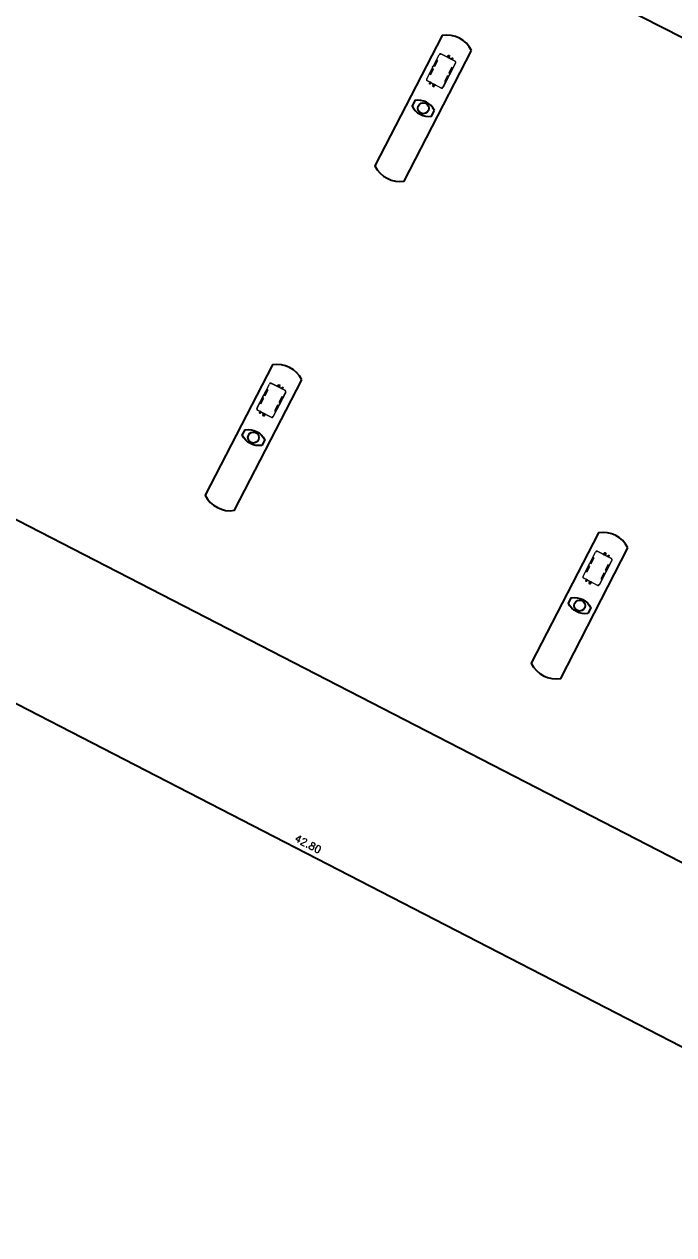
# Model space of a CAD drawing. Header units: millimetres. Extents: x 1111 to 2600, y -509 to -91.
# Drawn here: x 2467.17 to 2484.87, y -231.69 to -198.69 of the extents above; entities that cross this region are included whole.
import ezdxf

# ---------------------------------------------------------------- set-up
doc = ezdxf.new("R2010")
doc.units = ezdxf.units.MM
doc.header["$PDMODE"] = 35
for name, color, linetype in [('ARQ-COTAS', 30, 'Continuous'), ('ARQ-ESTRUTURA', 6, 'Continuous'), ('ARQ-PENA-01', 1, 'Continuous'), ('ARQ-PENA-02', 2, 'Continuous'), ('ARQ-PENA-FINA-CINZA', 8, 'Continuous'), ('ARQ-TEXTO3', 3, 'Continuous')]:
    doc.layers.add(name, color=color, linetype=linetype)
doc.styles.add('ROMANS', font='romans')
doc.styles.add('Romans_Anot', font='romans.shx')
doc.dimstyles.new('Escala 1-100', dxfattribs={"dimtxt": 0.2, "dimasz": 0.15, "dimexe": 0.1, "dimexo": 0.2, "dimgap": 0.15, "dimtad": 1, "dimzin": 4, "dimdsep": 46, "dimtxsty": 'Romans_Anot', "dimblk": 'OBLIQUE', "dimcen": 0.25, "dimclrd": 256, "dimclre": 256, "dimclrt": 2, "dimadec": 0, "dimazin": 0, "dimtfac": 1, "dimtix": 1, "dimtmove": 2, "dimatfit": 3, "dimfxl": 0, "dimlwd": -1, "dimlwe": -1, "dimarcsym": 0})
doc.dimstyles.new('Escala 1-1000', dxfattribs={"dimscale": 10, "dimtxt": 0.2, "dimasz": 0.15, "dimexe": 0.1, "dimexo": 0.2, "dimgap": 0.15, "dimtad": 1, "dimzin": 4, "dimdsep": 46, "dimtxsty": 'Romans_Anot', "dimblk": 'OBLIQUE', "dimcen": 0.25, "dimclrd": 256, "dimclre": 256, "dimclrt": 2, "dimadec": 0, "dimazin": 0, "dimtfac": 1, "dimtix": 1, "dimtmove": 2, "dimatfit": 3, "dimfxl": 0, "dimlwd": -1, "dimlwe": -1, "dimarcsym": 0})

# ---------------------------------------------------------------- blocks, each defined once
blk = doc.blocks.new('BOMBA SUPERIOR')
at = {"layer": 'ARQ-PENA-FINA-CINZA', "lineweight": 5}
for p, q in [((807.283, 415.897), (807.282, 415.896)), ((807.282, 415.896), (807.282, 415.852)), ((807.283, 415.895), (807.282, 415.896)), ((807.282, 415.876), (807.283, 415.877)), ((807.282, 415.872), (807.283, 415.87)), ((807.282, 415.852), (807.283, 415.853)), ((807.282, 415.852), (807.283, 415.851)), ((807.32, 415.895), (807.283, 415.897)), ((807.283, 415.897), (807.283, 415.897)), ((807.32, 415.893), (807.283, 415.895)), ((807.283, 415.895), (807.283, 415.895)), ((807.283, 415.877), (807.283, 415.877)), ((807.283, 415.877), (807.31, 415.877)), ((807.283, 415.87), (807.283, 415.87)), ((807.283, 415.87), (807.31, 415.87)), ((807.283, 415.853), (807.32, 415.855)), ((807.283, 415.853), (807.283, 415.853)), ((807.283, 415.851), (807.32, 415.852)), ((807.283, 415.851), (807.283, 415.851)), ((807.295, 415.988), (807.296, 415.994)), ((807.296, 415.982), (807.295, 415.988)), ((807.295, 415.874), (807.295, 415.875)), ((807.295, 415.875), (807.311, 415.875)), ((807.295, 415.873), (807.295, 415.874)), ((807.311, 415.873), (807.295, 415.873)), ((807.295, 415.873), (807.295, 415.873)), ((807.295, 415.873), (807.295, 415.873)), ((807.296, 415.994), (807.3, 415.998)), ((807.3, 415.978), (807.296, 415.982)), ((807.3, 415.998), (807.304, 416.002)), ((807.304, 415.974), (807.3, 415.978)), ((807.304, 416.002), (807.31, 416.003)), ((807.31, 415.973), (807.304, 415.974)), ((807.31, 416.003), (807.327, 416.003)), ((807.327, 415.973), (807.31, 415.973)), ((807.321, 415.88), (807.312, 415.879)), ((807.312, 415.879), (807.312, 415.869)), ((807.312, 415.869), (807.312, 415.879)), ((807.312, 415.878), (807.312, 415.878)), ((807.312, 415.878), (807.312, 415.877)), ((807.312, 415.875), (807.312, 415.874)), ((807.312, 415.873), (807.312, 415.873)), ((807.312, 415.87), (807.312, 415.87)), ((807.312, 415.87), (807.312, 415.869)), ((807.312, 415.869), (807.313, 415.869)), ((807.321, 415.867), (807.312, 415.869)), ((807.321, 415.907), (807.32, 415.906)), ((807.32, 415.906), (807.321, 415.906)), ((807.32, 415.906), (807.32, 415.89)), ((807.32, 415.904), (807.32, 415.903)), ((807.321, 415.903), (807.32, 415.903)), ((807.32, 415.903), (807.321, 415.903)), ((807.321, 415.895), (807.32, 415.895)), ((807.32, 415.895), (807.321, 415.895)), ((807.32, 415.89), (807.321, 415.89)), ((807.321, 415.859), (807.32, 415.859)), ((807.32, 415.859), (807.32, 415.842)), ((807.32, 415.852), (807.32, 415.853)), ((807.32, 415.853), (807.321, 415.853)), ((807.321, 415.852), (807.32, 415.852)), ((807.323, 415.907), (807.321, 415.907)), ((807.321, 415.907), (807.321, 415.907)), ((807.321, 415.903), (807.321, 415.903)), ((807.321, 415.899), (807.322, 415.901)), ((807.321, 415.897), (807.321, 415.899)), ((807.321, 415.892), (807.321, 415.897)), ((807.321, 415.896), (807.321, 415.895)), ((807.321, 415.856), (807.321, 415.892)), ((807.321, 415.851), (807.321, 415.856)), ((807.321, 415.848), (807.321, 415.851)), ((807.322, 415.907), (807.342, 415.907)), ((807.322, 415.903), (807.323, 415.905)), ((807.322, 415.901), (807.322, 415.903)), ((807.323, 415.905), (807.324, 415.906)), ((807.323, 415.905), (807.323, 415.905)), ((807.324, 415.906), (807.342, 415.906)), ((807.327, 416.013), (807.327, 415.964)), ((807.346, 416.013), (807.327, 416.013)), ((807.327, 415.964), (807.346, 415.964)), ((807.346, 415.91), (807.338, 415.91)), ((807.338, 415.91), (807.338, 415.837)), ((807.343, 415.909), (807.342, 415.908)), ((807.342, 415.908), (807.342, 415.839)), ((807.342, 415.907), (807.342, 415.907)), ((807.342, 415.907), (807.342, 415.907)), ((807.342, 415.906), (807.342, 415.907)), ((807.342, 415.906), (807.342, 415.906)), ((807.344, 415.909), (807.343, 415.909)), ((807.344, 415.839), (807.344, 415.909)), ((807.344, 415.909), (807.346, 415.909)), ((807.347, 416.101), (807.346, 416.098)), ((807.346, 416.098), (807.346, 416.094)), ((807.346, 416.094), (807.346, 415.654)), ((807.346, 416.083), (807.346, 416.084)), ((807.346, 416.084), (807.348, 416.084)), ((807.347, 416.083), (807.346, 416.083)), ((807.346, 415.964), (807.346, 416.013)), ((807.346, 415.822), (807.346, 415.925)), ((807.346, 415.837), (807.346, 415.91)), ((807.346, 415.839), (807.346, 415.909)), ((807.346, 415.909), (807.346, 415.839)), ((807.348, 416.105), (807.347, 416.103)), ((807.347, 416.103), (807.347, 416.102)), ((807.347, 416.102), (807.347, 416.101)), ((807.349, 416.108), (807.348, 416.105)), ((807.348, 416.084), (807.348, 415.664)), ((807.35, 416.109), (807.349, 416.108)), ((807.351, 416.11), (807.35, 416.109)), ((807.353, 416.112), (807.351, 416.11)), ((807.354, 416.114), (807.353, 416.112)), ((807.355, 416.115), (807.354, 416.114)), ((807.356, 416.116), (807.355, 416.115)), ((807.358, 416.118), (807.356, 416.116)), ((807.36, 416.119), (807.358, 416.118)), ((807.361, 416.12), (807.36, 416.119)), ((807.361, 416.109), (807.36, 416.107)), ((807.36, 416.107), (807.361, 416.104)), ((807.362, 416.12), (807.361, 416.12)), ((807.363, 416.11), (807.361, 416.109)), ((807.361, 416.106), (807.361, 416.107)), ((807.361, 416.107), (807.363, 416.107)), ((807.361, 416.106), (807.361, 416.107)), ((807.363, 416.106), (807.361, 416.106)), ((807.361, 416.104), (807.363, 416.103)), ((807.364, 416.122), (807.362, 416.12)), ((807.365, 416.109), (807.363, 416.11)), ((807.364, 416.109), (807.363, 416.109)), ((807.363, 416.109), (807.363, 416.109)), ((807.363, 416.107), (807.363, 416.109)), ((807.363, 416.109), (807.364, 416.109)), ((807.363, 416.105), (807.363, 416.106)), ((807.363, 416.105), (807.363, 416.105)), ((807.363, 416.105), (807.364, 416.105)), ((807.364, 416.105), (807.363, 416.105)), ((807.363, 416.103), (807.365, 416.104)), ((807.367, 416.123), (807.364, 416.122)), ((807.364, 416.109), (807.364, 416.109)), ((807.364, 416.109), (807.364, 416.107)), ((807.364, 416.107), (807.365, 416.107)), ((807.365, 416.106), (807.364, 416.106)), ((807.364, 416.106), (807.364, 416.105)), ((807.364, 416.105), (807.364, 416.105)), ((807.367, 416.107), (807.365, 416.109)), ((807.365, 416.104), (807.367, 416.107)), ((807.365, 416.107), (807.365, 416.106)), ((807.365, 416.107), (807.365, 416.106)), ((807.368, 416.123), (807.367, 416.123)), ((807.372, 416.123), (807.368, 416.123)), ((807.375, 416.124), (807.372, 416.123)), ((807.376, 416.124), (807.375, 416.124)), ((807.386, 416.124), (807.376, 416.124)), ((807.386, 416.122), (808.126, 416.122)), ((807.387, 416.124), (808.125, 416.124)), ((807.715, 416.107), (807.543, 416.107)), ((807.543, 416.107), (807.543, 416.084)), ((807.543, 416.084), (807.715, 416.084)), ((807.715, 416.084), (807.715, 416.107)), ((807.742, 416.125), (807.745, 416.128)), ((807.742, 416.124), (807.745, 416.127)), ((807.743, 416.125), (807.742, 416.125)), ((807.742, 416.125), (807.742, 416.124)), ((807.745, 416.128), (807.767, 416.128)), ((807.745, 416.127), (807.767, 416.127)), ((807.767, 416.128), (807.77, 416.125)), ((807.767, 416.127), (807.77, 416.124)), ((807.77, 416.125), (807.769, 416.125)), ((807.77, 416.124), (807.77, 416.125)), ((807.968, 416.107), (807.797, 416.107)), ((807.797, 416.107), (807.797, 416.084)), ((807.797, 416.084), (807.968, 416.084)), ((807.968, 416.084), (807.968, 416.107)), ((808.136, 416.124), (808.126, 416.124)), ((808.137, 416.124), (808.136, 416.124)), ((808.14, 416.123), (808.137, 416.124)), ((808.143, 416.123), (808.14, 416.123)), ((808.144, 416.123), (808.143, 416.123)), ((808.147, 416.122), (808.144, 416.123)), ((808.146, 416.109), (808.145, 416.107)), ((808.145, 416.107), (808.146, 416.104)), ((808.149, 416.11), (808.146, 416.109)), ((808.146, 416.104), (808.149, 416.103)), ((808.15, 416.12), (808.147, 416.122)), ((808.148, 416.107), (808.147, 416.107)), ((808.147, 416.107), (808.147, 416.106)), ((808.147, 416.106), (808.147, 416.107)), ((808.147, 416.106), (808.148, 416.106)), ((808.149, 416.109), (808.148, 416.109)), ((808.148, 416.109), (808.148, 416.109)), ((808.148, 416.109), (808.148, 416.107)), ((808.148, 416.109), (808.149, 416.109)), ((808.148, 416.106), (808.148, 416.105)), ((808.148, 416.105), (808.148, 416.105)), ((808.148, 416.105), (808.149, 416.105)), ((808.149, 416.105), (808.148, 416.105)), ((808.151, 416.109), (808.149, 416.11)), ((808.15, 416.109), (808.149, 416.109)), ((808.149, 416.109), (808.149, 416.107)), ((808.149, 416.107), (808.15, 416.107)), ((808.15, 416.106), (808.149, 416.106)), ((808.149, 416.106), (808.149, 416.105)), ((808.149, 416.105), (808.15, 416.105)), ((808.149, 416.103), (808.151, 416.104)), ((808.151, 416.12), (808.15, 416.12)), ((808.15, 416.106), (808.15, 416.107)), ((808.15, 416.107), (808.15, 416.106)), ((808.152, 416.119), (808.151, 416.12)), ((808.152, 416.107), (808.151, 416.109)), ((808.151, 416.104), (808.152, 416.107)), ((808.154, 416.118), (808.152, 416.119)), ((808.156, 416.116), (808.154, 416.118)), ((808.157, 416.115), (808.156, 416.116)), ((808.158, 416.114), (808.157, 416.115)), ((808.159, 416.112), (808.158, 416.114)), ((808.161, 416.11), (808.159, 416.112)), ((808.162, 416.109), (808.161, 416.11)), ((808.162, 416.108), (808.162, 416.109)), ((808.163, 416.105), (808.162, 416.108)), ((808.164, 416.103), (808.163, 416.105)), ((808.165, 416.102), (808.164, 416.103)), ((808.164, 415.664), (808.164, 416.084)), ((808.164, 416.084), (808.166, 416.084)), ((808.165, 416.101), (808.165, 416.102)), ((808.165, 416.098), (808.165, 416.101)), ((808.165, 416.095), (808.165, 416.098)), ((808.166, 416.094), (808.165, 416.095)), ((808.165, 416.084), (808.165, 416.083)), ((808.165, 416.083), (808.166, 416.083)), ((808.166, 415.654), (808.166, 416.094)), ((808.166, 415.822), (808.166, 415.925)), ((808.166, 415.837), (808.166, 415.91)), ((808.166, 415.91), (808.173, 415.91)), ((808.166, 415.839), (808.166, 415.909)), ((808.166, 415.909), (808.166, 415.839)), ((808.167, 415.909), (808.166, 415.909)), ((808.167, 415.909), (808.168, 415.909)), ((808.167, 415.839), (808.167, 415.909)), ((808.168, 415.909), (808.169, 415.908)), ((808.169, 415.908), (808.169, 415.839)), ((808.17, 415.907), (808.169, 415.907)), ((808.169, 415.906), (808.169, 415.907)), ((808.17, 415.906), (808.169, 415.906)), ((808.19, 415.907), (808.17, 415.907)), ((808.17, 415.907), (808.17, 415.907)), ((808.188, 415.906), (808.17, 415.906)), ((808.173, 415.91), (808.173, 415.837)), ((808.188, 415.907), (808.19, 415.907)), ((808.188, 415.905), (808.188, 415.906)), ((808.189, 415.905), (808.188, 415.905)), ((808.19, 415.903), (808.189, 415.905)), ((808.19, 415.907), (808.191, 415.907)), ((808.19, 415.901), (808.19, 415.903)), ((808.19, 415.899), (808.19, 415.901)), ((808.191, 415.897), (808.19, 415.899)), ((808.19, 415.848), (808.191, 415.851)), ((808.191, 415.907), (808.192, 415.906)), ((808.191, 415.903), (808.192, 415.903)), ((808.192, 415.903), (808.191, 415.903)), ((808.191, 415.892), (808.191, 415.897)), ((808.191, 415.896), (808.191, 415.895)), ((808.191, 415.895), (808.192, 415.895)), ((808.191, 415.856), (808.191, 415.892)), ((808.192, 415.89), (808.191, 415.89)), ((808.191, 415.88), (808.199, 415.879)), ((808.191, 415.867), (808.199, 415.869)), ((808.191, 415.859), (808.192, 415.859)), ((808.191, 415.851), (808.191, 415.856)), ((808.191, 415.852), (808.192, 415.852)), ((808.192, 415.906), (808.192, 415.906)), ((808.192, 415.906), (808.192, 415.89)), ((808.192, 415.904), (808.192, 415.903)), ((808.192, 415.903), (808.192, 415.903)), ((808.192, 415.895), (808.228, 415.897)), ((808.192, 415.893), (808.228, 415.895)), ((808.192, 415.895), (808.192, 415.895)), ((808.192, 415.859), (808.192, 415.842)), ((808.228, 415.853), (808.192, 415.855)), ((808.192, 415.852), (808.192, 415.853)), ((808.192, 415.853), (808.192, 415.853)), ((808.192, 415.852), (808.228, 415.851)), ((808.199, 415.879), (808.199, 415.869)), ((808.199, 415.869), (808.199, 415.879)), ((808.2, 415.878), (808.199, 415.877)), ((808.199, 415.877), (808.199, 415.877)), ((808.199, 415.875), (808.2, 415.874)), ((808.2, 415.873), (808.199, 415.873)), ((808.199, 415.873), (808.199, 415.873)), ((808.199, 415.87), (808.199, 415.87)), ((808.199, 415.87), (808.2, 415.87)), ((808.199, 415.869), (808.2, 415.869)), ((808.2, 415.878), (808.2, 415.878)), ((808.216, 415.875), (808.2, 415.875)), ((808.2, 415.873), (808.216, 415.873)), ((808.2, 415.87), (808.2, 415.869)), ((808.228, 415.877), (808.201, 415.877)), ((808.228, 415.87), (808.201, 415.87)), ((808.217, 415.874), (808.216, 415.875)), ((808.216, 415.873), (808.216, 415.873)), ((808.216, 415.873), (808.217, 415.873)), ((808.217, 415.873), (808.217, 415.874)), ((808.228, 415.897), (808.229, 415.897)), ((808.228, 415.895), (808.229, 415.895)), ((808.229, 415.877), (808.228, 415.877)), ((808.229, 415.87), (808.228, 415.87)), ((808.229, 415.853), (808.228, 415.853)), ((808.228, 415.851), (808.229, 415.851)), ((808.229, 415.897), (808.23, 415.896)), ((808.229, 415.895), (808.23, 415.896)), ((808.23, 415.876), (808.229, 415.877)), ((808.23, 415.872), (808.229, 415.87)), ((808.23, 415.852), (808.229, 415.853)), ((808.229, 415.851), (808.23, 415.852)), ((808.23, 415.896), (808.23, 415.852)), ((807.321, 415.845), (807.32, 415.844)), ((807.32, 415.844), (807.321, 415.844)), ((807.32, 415.842), (807.32, 415.841)), ((807.32, 415.841), (807.321, 415.841)), ((807.322, 415.846), (807.321, 415.848)), ((807.321, 415.841), (807.321, 415.84)), ((807.321, 415.84), (807.322, 415.84)), ((807.322, 415.844), (807.322, 415.846)), ((807.323, 415.843), (807.322, 415.844)), ((807.342, 415.84), (807.322, 415.84)), ((807.322, 415.84), (807.323, 415.84)), ((807.323, 415.842), (807.323, 415.843)), ((807.324, 415.842), (807.323, 415.842)), ((807.342, 415.841), (807.324, 415.842)), ((807.338, 415.837), (807.346, 415.837)), ((807.342, 415.841), (807.342, 415.841)), ((807.342, 415.84), (807.342, 415.84)), ((807.342, 415.839), (807.342, 415.839)), ((807.342, 415.839), (807.343, 415.839)), ((807.343, 415.839), (807.344, 415.839)), ((807.344, 415.839), (807.346, 415.839)), ((807.346, 415.839), (807.346, 415.839)), ((807.346, 415.664), (807.346, 415.665)), ((807.346, 415.665), (807.347, 415.665)), ((807.348, 415.664), (807.346, 415.664)), ((807.346, 415.654), (807.346, 415.651)), ((807.346, 415.651), (807.347, 415.647)), ((807.347, 415.647), (807.347, 415.646)), ((807.347, 415.646), (807.348, 415.642)), ((807.348, 415.642), (807.35, 415.639)), ((807.35, 415.639), (807.351, 415.638)), ((807.351, 415.638), (807.353, 415.634)), ((807.353, 415.634), (807.355, 415.632)), ((807.355, 415.632), (807.357, 415.631)), ((807.358, 415.643), (807.357, 415.641)), ((807.357, 415.641), (807.358, 415.639)), ((807.357, 415.631), (807.36, 415.628)), ((807.36, 415.645), (807.358, 415.641)), ((807.36, 415.645), (807.358, 415.643)), ((807.358, 415.641), (807.36, 415.637)), ((807.358, 415.639), (807.36, 415.637)), ((807.361, 415.646), (807.36, 415.645)), ((807.363, 415.646), (807.36, 415.645)), ((807.361, 415.643), (807.36, 415.641)), ((807.36, 415.641), (807.361, 415.638)), ((807.36, 415.637), (807.361, 415.636)), ((807.36, 415.637), (807.363, 415.635)), ((807.36, 415.628), (807.361, 415.627)), ((807.363, 415.646), (807.361, 415.646)), ((807.363, 415.645), (807.361, 415.643)), ((807.361, 415.64), (807.361, 415.641)), ((807.361, 415.641), (807.363, 415.641)), ((807.361, 415.64), (807.361, 415.641)), ((807.363, 415.64), (807.361, 415.64)), ((807.361, 415.638), (807.363, 415.637)), ((807.361, 415.636), (807.363, 415.635)), ((807.361, 415.627), (807.364, 415.626)), ((807.367, 415.645), (807.363, 415.646)), ((807.367, 415.645), (807.363, 415.646)), ((807.365, 415.643), (807.363, 415.645)), ((807.363, 415.641), (807.363, 415.643)), ((807.363, 415.643), (807.364, 415.643)), ((807.364, 415.642), (807.363, 415.642)), ((807.363, 415.642), (807.363, 415.642)), ((807.363, 415.639), (807.363, 415.64)), ((807.363, 415.639), (807.363, 415.639)), ((807.363, 415.639), (807.364, 415.639)), ((807.364, 415.639), (807.363, 415.639)), ((807.363, 415.637), (807.365, 415.638)), ((807.363, 415.635), (807.367, 415.637)), ((807.363, 415.635), (807.367, 415.637)), ((807.364, 415.643), (807.364, 415.641)), ((807.364, 415.642), (807.364, 415.642)), ((807.364, 415.641), (807.365, 415.641)), ((807.365, 415.64), (807.364, 415.64)), ((807.364, 415.64), (807.364, 415.639)), ((807.364, 415.639), (807.364, 415.639)), ((807.364, 415.626), (807.368, 415.625)), ((807.367, 415.641), (807.365, 415.643)), ((807.365, 415.638), (807.367, 415.641)), ((807.365, 415.641), (807.365, 415.64)), ((807.365, 415.641), (807.365, 415.64)), ((807.368, 415.641), (807.367, 415.645)), ((807.368, 415.643), (807.367, 415.645)), ((807.367, 415.637), (807.368, 415.641)), ((807.367, 415.637), (807.368, 415.639)), ((807.369, 415.641), (807.368, 415.643)), ((807.368, 415.639), (807.369, 415.641)), ((807.368, 415.625), (807.369, 415.625)), ((807.369, 415.625), (807.374, 415.624)), ((807.374, 415.624), (807.376, 415.624)), ((807.376, 415.624), (807.386, 415.624)), ((807.386, 415.624), (807.386, 415.626)), ((807.386, 415.626), (808.126, 415.626)), ((807.386, 415.624), (807.387, 415.624)), ((807.387, 415.624), (807.386, 415.624)), ((808.125, 415.624), (807.387, 415.624)), ((807.387, 415.624), (807.388, 415.624)), ((807.716, 415.663), (807.544, 415.663)), ((807.544, 415.663), (807.544, 415.64)), ((807.544, 415.64), (807.716, 415.64)), ((807.716, 415.64), (807.716, 415.663)), ((807.742, 415.623), (807.742, 415.624)), ((807.742, 415.624), (807.745, 415.62)), ((807.745, 415.619), (807.742, 415.623)), ((807.742, 415.623), (807.743, 415.623)), ((807.745, 415.62), (807.767, 415.62)), ((807.767, 415.619), (807.745, 415.619)), ((807.767, 415.62), (807.77, 415.624)), ((807.77, 415.623), (807.767, 415.619)), ((807.77, 415.623), (807.769, 415.623)), ((807.77, 415.624), (807.77, 415.623)), ((807.968, 415.663), (807.796, 415.663)), ((807.796, 415.663), (807.796, 415.64)), ((807.796, 415.64), (807.968, 415.64)), ((807.968, 415.64), (807.968, 415.663)), ((808.125, 415.624), (808.125, 415.624)), ((808.125, 415.624), (808.136, 415.624)), ((808.126, 415.624), (808.125, 415.624)), ((808.126, 415.626), (808.126, 415.624)), ((808.136, 415.624), (808.138, 415.624)), ((808.138, 415.624), (808.142, 415.625)), ((808.142, 415.625), (808.144, 415.625)), ((808.145, 415.645), (808.143, 415.641)), ((808.145, 415.645), (808.143, 415.643)), ((808.143, 415.643), (808.143, 415.641)), ((808.143, 415.641), (808.145, 415.637)), ((808.143, 415.641), (808.143, 415.639)), ((808.143, 415.639), (808.145, 415.637)), ((808.147, 415.646), (808.144, 415.646)), ((808.144, 415.646), (808.144, 415.641)), ((808.144, 415.641), (808.147, 415.641)), ((808.144, 415.625), (808.147, 415.626)), ((808.146, 415.646), (808.145, 415.645)), ((808.149, 415.646), (808.145, 415.645)), ((808.146, 415.643), (808.145, 415.641)), ((808.145, 415.641), (808.146, 415.638)), ((808.145, 415.637), (808.146, 415.636)), ((808.145, 415.637), (808.149, 415.635)), ((808.149, 415.646), (808.146, 415.646)), ((808.149, 415.645), (808.146, 415.643)), ((808.146, 415.638), (808.149, 415.637)), ((808.146, 415.636), (808.149, 415.635)), ((808.147, 415.641), (808.147, 415.646)), ((808.147, 415.641), (808.147, 415.64)), ((808.147, 415.64), (808.147, 415.641)), ((808.147, 415.641), (808.148, 415.641)), ((808.147, 415.64), (808.148, 415.64)), ((808.147, 415.626), (808.15, 415.627)), ((808.148, 415.641), (808.148, 415.643)), ((808.148, 415.643), (808.149, 415.643)), ((808.149, 415.642), (808.148, 415.642)), ((808.148, 415.642), (808.148, 415.642)), ((808.148, 415.64), (808.148, 415.639)), ((808.148, 415.639), (808.148, 415.639)), ((808.148, 415.639), (808.149, 415.639)), ((808.149, 415.639), (808.148, 415.639)), ((808.152, 415.645), (808.149, 415.646)), ((808.152, 415.645), (808.149, 415.646)), ((808.151, 415.643), (808.149, 415.645)), ((808.149, 415.643), (808.149, 415.641)), ((808.15, 415.642), (808.149, 415.642)), ((808.149, 415.641), (808.15, 415.641)), ((808.15, 415.64), (808.149, 415.64)), ((808.149, 415.64), (808.149, 415.639)), ((808.149, 415.639), (808.15, 415.639)), ((808.149, 415.637), (808.151, 415.638)), ((808.149, 415.635), (808.152, 415.637)), ((808.149, 415.635), (808.152, 415.637)), ((808.15, 415.64), (808.15, 415.641)), ((808.15, 415.641), (808.15, 415.64)), ((808.15, 415.627), (808.152, 415.628)), ((808.152, 415.641), (808.151, 415.643)), ((808.151, 415.638), (808.152, 415.641)), ((808.154, 415.641), (808.152, 415.645)), ((808.154, 415.643), (808.152, 415.645)), ((808.152, 415.637), (808.154, 415.641)), ((808.152, 415.637), (808.154, 415.639)), ((808.152, 415.628), (808.155, 415.631)), ((808.154, 415.641), (808.154, 415.643)), ((808.154, 415.639), (808.154, 415.641)), ((808.155, 415.631), (808.157, 415.632)), ((808.157, 415.632), (808.158, 415.634)), ((808.158, 415.634), (808.161, 415.638)), ((808.161, 415.638), (808.162, 415.639)), ((808.162, 415.639), (808.163, 415.642)), ((808.163, 415.642), (808.165, 415.646)), ((808.166, 415.664), (808.164, 415.664)), ((808.166, 415.665), (808.165, 415.665)), ((808.165, 415.665), (808.165, 415.664)), ((808.165, 415.651), (808.166, 415.654)), ((808.165, 415.647), (808.165, 415.651)), ((808.165, 415.646), (808.165, 415.647)), ((808.167, 415.839), (808.166, 415.839)), ((808.166, 415.839), (808.166, 415.839)), ((808.173, 415.837), (808.166, 415.837)), ((808.184, 415.784), (808.166, 415.784)), ((808.166, 415.784), (808.166, 415.734)), ((808.166, 415.734), (808.184, 415.734)), ((808.168, 415.839), (808.167, 415.839)), ((808.169, 415.839), (808.168, 415.839)), ((808.169, 415.841), (808.17, 415.841)), ((808.169, 415.84), (808.17, 415.84)), ((808.169, 415.839), (808.169, 415.839)), ((808.17, 415.841), (808.188, 415.842)), ((808.17, 415.84), (808.19, 415.84)), ((808.184, 415.734), (808.184, 415.784)), ((808.184, 415.774), (808.201, 415.774)), ((808.201, 415.745), (808.184, 415.745)), ((808.188, 415.842), (808.189, 415.843)), ((808.188, 415.842), (808.188, 415.842)), ((808.19, 415.84), (808.188, 415.84)), ((808.189, 415.844), (808.19, 415.846)), ((808.189, 415.843), (808.189, 415.844)), ((808.19, 415.846), (808.19, 415.848)), ((808.191, 415.841), (808.19, 415.84)), ((808.19, 415.84), (808.19, 415.84)), ((808.191, 415.845), (808.192, 415.844)), ((808.192, 415.841), (808.191, 415.841)), ((808.192, 415.844), (808.192, 415.844)), ((808.192, 415.842), (808.192, 415.841)), ((808.201, 415.774), (808.207, 415.773)), ((808.207, 415.746), (808.201, 415.745)), ((808.207, 415.773), (808.212, 415.77)), ((808.212, 415.749), (808.207, 415.746)), ((808.212, 415.77), (808.215, 415.765)), ((808.215, 415.754), (808.212, 415.749)), ((808.215, 415.765), (808.216, 415.76)), ((808.216, 415.76), (808.215, 415.754))]:
    blk.add_line(p, q, dxfattribs=at)
for centre, radius in [((807.363, 416.107), 0.00513), ((807.363, 416.107), 0.00546), ((808.148, 416.107), 0.00513), ((808.149, 416.107), 0.00546)]:
    blk.add_circle(centre, radius, dxfattribs=at)
blk = doc.blocks.new('_Oblique')
at = {"color": 0, "linetype": 'ByBlock', "lineweight": -2}
blk.add_line((-0.5, -0.5), (0.5, 0.5), dxfattribs=at)
blk = doc.blocks.new('*D418')
at = {"layer": 'ARQ-COTAS', "transparency": 16777216}
for p, q in [((2396.482, -220.873), (2485.37, -266.687)), ((2395.565, -222.651), (2396.024, -221.762)), ((2484.453, -268.465), (2484.911, -267.576))]:
    blk.add_line(p, q, dxfattribs=at)
at = {"layer": 'DEFPOINTS', "color": 0, "transparency": 16777216}
for p in [(2396.482, -220.873), (2485.37, -266.687), (2485.37, -266.687)]:
    blk.add_point(p, dxfattribs=at)
at = {"layer": 'ARQ-COTAS', "transparency": 16777216, "xscale": 1.5, "yscale": 1.5, "zscale": 1.5}
for p, rotation in [((2396.482, -220.873), 152.7326999590458), ((2485.37, -266.687), 332.7326999590458)]:
    blk.add_blockref('_Oblique', p, dxfattribs=dict(at, rotation=rotation))
at = {"layer": 'ARQ-COTAS', "color": 2, "transparency": 16777216, "insert": (2441.416, -239.219), "char_height": 2, "attachment_point": 5, "rotation": 332.7327, "style": 'Romans_Anot'}
blk.add_mtext('100.00', dxfattribs=at)
blk = doc.blocks.new('*D420')
at = {"layer": 'ARQ-COTAS', "transparency": 16777216}
for p, q in [((2470.532, -156.469), (2467.911, -161.553)), ((2557.257, -206.478), (2468.369, -160.664)), ((2559.42, -202.283), (2556.799, -207.367))]:
    blk.add_line(p, q, dxfattribs=at)
at = {"layer": 'DEFPOINTS', "color": 0, "transparency": 16777216}
for p in [(2471.448, -154.691), (2468.369, -160.664), (2560.336, -200.505)]:
    blk.add_point(p, dxfattribs=at)
at = {"layer": 'ARQ-COTAS', "transparency": 16777216, "xscale": 1.5, "yscale": 1.5, "zscale": 1.5}
for p, rotation in [((2468.369, -160.664), 152.7326999569333), ((2557.257, -206.478), 332.7326999569333)]:
    blk.add_blockref('_Oblique', p, dxfattribs=dict(at, rotation=rotation))
at = {"layer": 'ARQ-COTAS', "color": 2, "transparency": 16777216, "insert": (2513.959, -181.349), "char_height": 2, "attachment_point": 5, "rotation": 332.7327, "style": 'Romans_Anot'}
blk.add_mtext('100.00', dxfattribs=at)
blk = doc.blocks.new('*D422')
at = {"layer": 'ARQ-COTAS', "transparency": 16777216}
for p, q in [((2457.725, -207.663), (2455.723, -211.548)), ((2493.812, -231.067), (2455.768, -211.459)), ((2495.895, -227.027), (2493.767, -231.156))]:
    blk.add_line(p, q, dxfattribs=at)
at = {"layer": 'DEFPOINTS', "color": 0, "transparency": 16777216}
for p in [(2457.816, -207.485), (2455.768, -211.459), (2495.986, -226.849)]:
    blk.add_point(p, dxfattribs=at)
at = {"layer": 'ARQ-COTAS', "transparency": 16777216, "xscale": 0.15, "yscale": 0.15, "zscale": 0.15}
for p, rotation in [((2455.768, -211.459), 152.7326999221148), ((2493.812, -231.067), 332.7326999221148)]:
    blk.add_blockref('_Oblique', p, dxfattribs=dict(at, rotation=rotation))
at = {"layer": 'ARQ-COTAS', "color": 2, "transparency": 16777216, "insert": (2474.905, -221.041), "char_height": 0.2, "attachment_point": 5, "rotation": 332.7327, "style": 'Romans_Anot'}
blk.add_mtext('42.80', dxfattribs=at)
blk = doc.blocks.new('*D424')
at = {"layer": 'ARQ-COTAS', "transparency": 16777216}
for p, q in [((2496.164, -226.941), (2500.39, -229.119)), ((2500.301, -229.073), (2481.849, -264.873)), ((2477.712, -262.741), (2481.938, -264.919))]:
    blk.add_line(p, q, dxfattribs=at)
at = {"layer": 'DEFPOINTS', "color": 0, "transparency": 16777216}
for p in [(2495.986, -226.849), (2477.535, -262.649), (2481.849, -264.873)]:
    blk.add_point(p, dxfattribs=at)
at = {"layer": 'ARQ-COTAS', "transparency": 16777216, "xscale": 0.15, "yscale": 0.15, "zscale": 0.15}
for p, rotation in [((2500.301, -229.073), 62.7326999940812), ((2481.849, -264.873), 242.7326999940812)]:
    blk.add_blockref('_Oblique', p, dxfattribs=dict(at, rotation=rotation))
at = {"layer": 'ARQ-COTAS', "color": 2, "transparency": 16777216, "insert": (2490.853, -246.858), "char_height": 0.2, "attachment_point": 5, "rotation": 62.7327, "style": 'Romans_Anot'}
blk.add_mtext('40.28', dxfattribs=at)

msp = doc.modelspace()

# ---------------------------------------------------------------- linework, layer by layer
at = {"layer": 'ARQ-ESTRUTURA', "color": 8}
for points in [[(2478.351, -201.041, 0.333333), (2477.817, -200.766), (2477.738, -200.919, 0.333333), (2478.272, -201.194)], [(2473.645, -210.171, -0.333333), (2473.111, -209.896), (2473.19, -209.744, -0.333333), (2473.723, -210.018)], [(2482.533, -214.753, -0.333333), (2482, -214.478), (2482.079, -214.325, -0.333333), (2482.612, -214.6)]]:
    msp.add_lwpolyline(points, format="xyb", close=True, dxfattribs=at)
for centre in [(2478.045, -200.98), (2478.045, -200.98), (2473.417, -209.957), (2473.417, -209.957), (2482.306, -214.539), (2482.306, -214.539)]:
    msp.add_circle(centre, 0.15, dxfattribs=at)
at = {"layer": 'ARQ-PENA-01', "color": 8}
for p, q in [((2466.979, -189.708), (2495.423, -204.368)), ((2457.816, -207.485), (2486.26, -222.146))]:
    msp.add_line(p, q, dxfattribs=at)
at = {"layer": 'ARQ-PENA-02', "color": 8}
for points in [[(2479.361, -199.408, 0.333333), (2478.561, -198.996), (2476.728, -202.551, 0.333333), (2477.528, -202.964)], [(2474.734, -208.386, 0.333333), (2473.934, -207.973), (2472.101, -211.529, 0.333333), (2472.901, -211.941)], [(2483.622, -212.967, 0.333333), (2482.822, -212.555), (2480.99, -216.11, 0.333333), (2481.79, -216.523)]]:
    msp.add_lwpolyline(points, format="xyb", close=True, dxfattribs=at)

# ---------------------------------------------------------------- block references
at = {"color": 8, "rotation": 62.73269995827511}
for p in [(2478.126, -1108.49), (2473.498, -1117.468), (2482.387, -1122.049)]:
    msp.add_blockref('BOMBA SUPERIOR', p, dxfattribs=at)

# ---------------------------------------------------------------- texts
at = {"layer": 'ARQ-TEXTO3', "insert": (2487.596, -196.29), "char_height": 2.6325, "width": 50.04383, "attachment_point": 5, "rotation": 332.7327, "style": 'ROMANS'}
msp.add_mtext('POSTO DE COMBUSTÍVEIS', dxfattribs=at)

# ---------------------------------------------------------------- dimensions: what is measured, and where the dimension line sits
at = {"layer": 'ARQ-COTAS'}
dim = msp.add_aligned_dim(p1=(2560.336, -200.505), p2=(2471.448, -154.691), distance=6.72, dimstyle='Escala 1-1000', dxfattribs=at)
dim.commit()
dim.dimension.update_dxf_attribs({"geometry": '*D420', "text_midpoint": (2513.959, -181.349)})
for base, p2, angle, picture, middle in [((2455.768, -211.459), (2457.816, -207.485), 152.7327, '*D422', (2474.905, -221.041)), ((2481.849, -264.873), (2477.535, -262.649), 242.7327, '*D424', (2490.853, -246.858))]:
    dim = msp.add_linear_dim(base=base, p1=(2495.986, -226.849), p2=p2, angle=angle, dimstyle='Escala 1-100', dxfattribs=at)
    dim.commit()
    dim.dimension.update_dxf_attribs({"geometry": picture, "text_midpoint": middle})
dim = msp.add_linear_dim(base=(2485.37, -266.687), p1=(2396.482, -220.873), p2=(2485.37, -266.687), angle=332.7327, dimstyle='Escala 1-1000', dxfattribs=at)
dim.commit()
dim.dimension.update_dxf_attribs({"geometry": '*D418', "text_midpoint": (2441.416, -239.219), "dimtype": 161})

doc.saveas('drawing.dxf')
